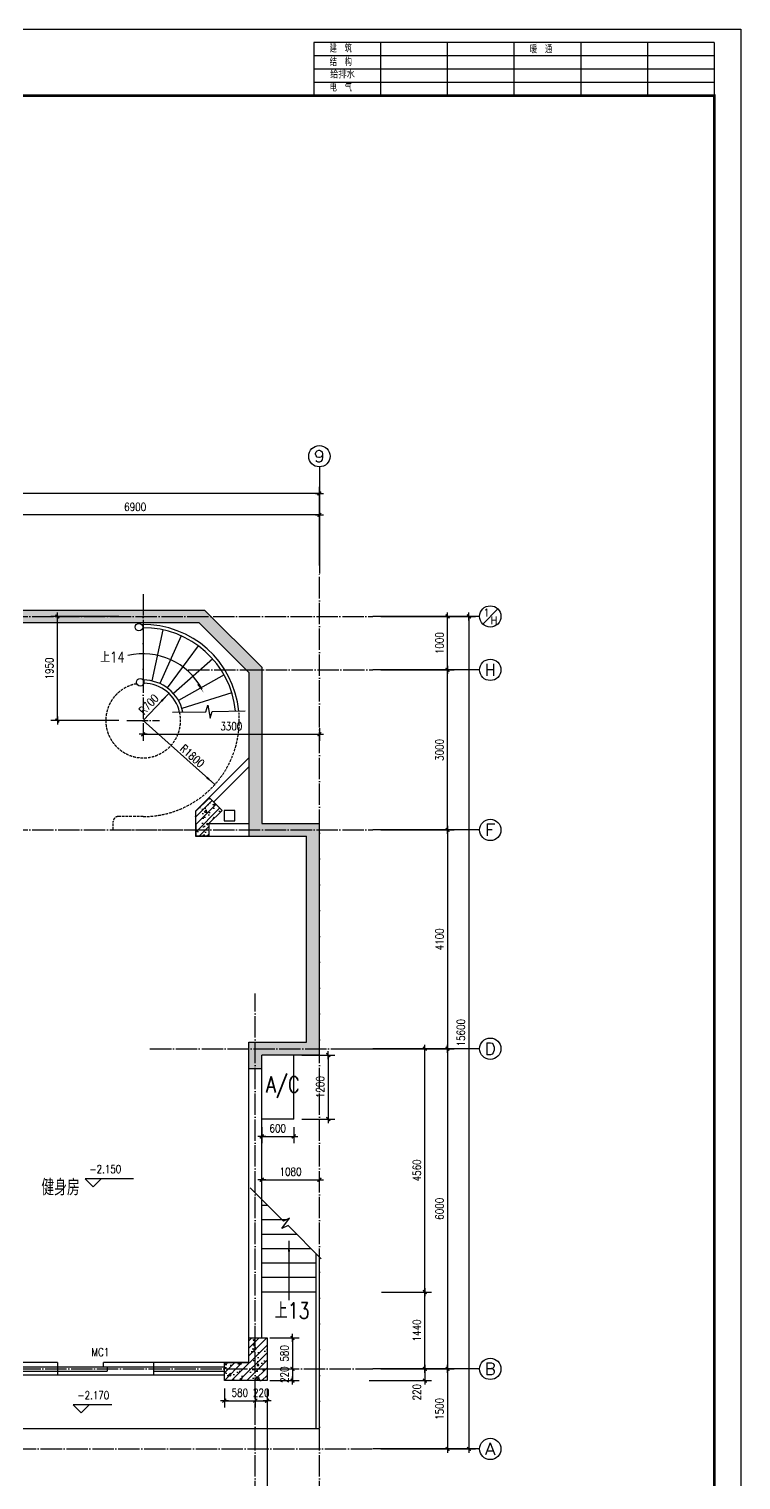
# Model space of a CAD drawing. Extents: x 12400 to 217743, y 90685 to 209848.
# Drawn here: x 28767 to 42100, y 105544 to 132735 of the extents above; entities that cross this region are included whole.
import ezdxf
from ezdxf.enums import TextEntityAlignment as Align

# ---------------------------------------------------------------- set-up
doc = ezdxf.new("R2010")
doc.units = 0
doc.header["$LTSCALE"] = 200
doc.linetypes.add('DASH', pattern=[0.35, 0.25, -0.1])
doc.linetypes.add('DOTE', pattern=[2.42, 2, -0.2, 0.02, -0.2])
doc.layers.get('0').update_dxf_attribs({"linetype": 'CONTINUOUS'})
doc.layers.get('DEFPOINTS').update_dxf_attribs({"linetype": 'CONTINUOUS'})
for name, color, linetype in [('AXIS', 3, 'CONTINUOUS'), ('AXIS_TEXT', 7, 'CONTINUOUS'), ('COLUMN', 4, 'CONTINUOUS'), ('DOTE', 1, 'DOTE'), ('GROUND', 2, 'CONTINUOUS'), ('HATCH', 8, 'CONTINUOUS'), ('LVTRY', 6, 'CONTINUOUS'), ('PUB_DIM', 3, 'CONTINUOUS'), ('PUB_TEXT', 7, 'CONTINUOUS'), ('PUB_TITLE', 143, 'CONTINUOUS'), ('STAIR', 2, 'CONTINUOUS'), ('WALL', 4, 'CONTINUOUS'), ('WINDOW', 2, 'CONTINUOUS'), ('WINDOW_TEXT', 7, 'CONTINUOUS')]:
    doc.layers.add(name, color=color, linetype=linetype)
doc.styles.add('$', font='romans.shx', dxfattribs={"width": 0.7, "bigfont": 'china.shx'})
doc.styles.add('_萙PMK', font='txt', dxfattribs={"width": 0.8, "bigfont": 'HZTXT.SHX'})
doc.styles.add('COMPLEX', font='COMPLEX')
doc.styles.add('DIM_FONT', font='SIMPLEX', dxfattribs={"width": 0.8})
doc.styles.add('HZ', font='txt', dxfattribs={"bigfont": 'hztxt'})
doc.dimstyles.new('DIMN50', dxfattribs={"dimscale": 0.5, "dimtxt": 300, "dimasz": 1, "dimexe": 250, "dimexo": 300, "dimgap": 150, "dimtad": 1, "dimdec": 0, "dimzin": 0, "dimdsep": 46, "dimtxsty": 'DIM_FONT', "dimblk": '_DIMX', "dimblk1": 'DOTSMALL', "dimblk2": 'DOTSMALL', "dimcen": 2.5, "dimclrt": 7, "dimadec": 0, "dimazin": 0, "dimtfac": 1, "dimtdec": 0, "dimtix": 1, "dimtmove": 2, "dimatfit": 3, "dimldrblk": '_DIMX', "dimfxl": 0, "dimtolj": 1, "dimtzin": 0, "dimarcsym": 0})
pattern_1 = [(45, (123738.19, -116159.34), (-70.71068, 70.71068), []), (50, (123738.2, -116159.34), (358.6301, -31.37607), [37.5, -412.5]), (355, (123738.2, -116159.34), (-69.3757, 376.0961), [30, -330]), (100.4514, (123768.08, -116161.96), (289.2547, 344.7198), [31.8701, -350.57106]), (46.1842, (123738.2, -116059.34), (533.6205, -82.7595), [56.25, -618.75]), (96.6356, (123782.66, -116066.24), (467.3314, 487.059), [47.8051, -525.8565]), (351.1842, (123738.2, -116059.34), (467.331, 487.0593), [45, -495]), (21, (123788.2, -116084.34), (298.45353, -201.30945), [37.5, -412.5]), (326, (123788.2, -116084.34), (121.6577, 362.575), [30, -330]), (71.4514, (123813.06, -116101.12), (420.1113, 161.26525), [31.8701, -350.57106]), (37.5, (123738.19, -116159.34), (6.07993, 166.44693), [0, -326, 0, -335, 0, -331.25]), (7.5, (123738.2, -116159.34), (131.53477, 197.20586), [0, -191, 0, -318.5, 0, -126.25]), (327.5, (123626.69, -116159.34), (266.91122, -11.27744), [0, -125, 0, -390, 0, -517.5]), (317.5, (123576.7, -116159.34), (291.5931, 50.0525), [0, -162.5, 0, -259, 0, -367.5])]

# ---------------------------------------------------------------- blocks, each defined once
blk = doc.blocks.new('_AXISO')
blk.add_circle((0, 0), 0.5)
at = {"layer": 'AXIS_TEXT', "style": 'COMPLEX', "width": 1.041667}
blk.add_attdef('A', text='', height=0.56, dxfattribs=at).set_placement((-0.25, -0.28), (0.25, -0.28), align=Align.FIT)
blk = doc.blocks.new('_DIMX')
blk.add_line((-150, 0), (150, 0))
at = {"const_width": 50}
blk.add_lwpolyline([(-70, -70), (70, 70)], dxfattribs=at)
blk = doc.blocks.new('*D1464')
at = {"color": 0, "linetype": 'ByBlock'}
for p, q in [((35355, 117726), (36730, 117726)), ((36605, 117725), (36605, 113626)), ((35355, 113626), (36730, 113626))]:
    blk.add_line(p, q, dxfattribs=at)
at = {"layer": 'DEFPOINTS', "color": 0, "linetype": 'ByBlock'}
for p in [(35205, 117726), (35205, 113626), (36605, 113626)]:
    blk.add_point(p, dxfattribs=at)
at = {"color": 0, "linetype": 'ByBlock', "xscale": 0.5, "yscale": 0.5, "zscale": 0.5}
for p, rotation in [((36605, 117726), 90), ((36605, 113626), 270)]:
    blk.add_blockref('_DIMX', p, dxfattribs=dict(at, rotation=rotation))
at = {"color": 7, "linetype": 'ByBlock', "insert": (36455, 115676), "char_height": 150, "attachment_point": 5, "rotation": 90, "style": 'DIM_FONT'}
blk.add_mtext('\\A1;4100', dxfattribs=at)
blk = doc.blocks.new('_DOTSMALL')
at = {"color": 0, "linetype": 'ByBlock', "const_width": 0.5}
blk.add_lwpolyline([(-0.0625, 0, 1), (0.0625, 0, 1)], format="xyb", close=True, dxfattribs=at)
blk = doc.blocks.new('*D1465')
at = {"color": 0, "linetype": 'ByBlock'}
for p, q in [((35355, 107626), (36730, 107626)), ((36605, 107625), (36605, 106126)), ((35355, 106126), (36730, 106126))]:
    blk.add_line(p, q, dxfattribs=at)
at = {"layer": 'DEFPOINTS', "color": 0, "linetype": 'ByBlock'}
for p in [(35205, 107626), (35205, 106126), (36605, 106126)]:
    blk.add_point(p, dxfattribs=at)
at = {"color": 0, "linetype": 'ByBlock', "xscale": 0.5, "yscale": 0.5, "zscale": 0.5}
for p, rotation in [((36605, 107626), 90), ((36605, 106126), 270)]:
    blk.add_blockref('_DIMX', p, dxfattribs=dict(at, rotation=rotation))
at = {"color": 7, "linetype": 'ByBlock', "insert": (36455, 106876), "char_height": 150, "attachment_point": 5, "rotation": 90, "style": 'DIM_FONT'}
blk.add_mtext('\\A1;1500', dxfattribs=at)
blk = doc.blocks.new('*D1466')
at = {"color": 0, "linetype": 'ByBlock'}
for p, q in [((35355, 121726), (37130, 121726)), ((37005, 121725), (37005, 106126)), ((35355, 106126), (37130, 106126))]:
    blk.add_line(p, q, dxfattribs=at)
at = {"layer": 'DEFPOINTS', "color": 0, "linetype": 'ByBlock'}
for p in [(35205, 121726), (35205, 106126), (37005, 106126)]:
    blk.add_point(p, dxfattribs=at)
at = {"color": 0, "linetype": 'ByBlock', "xscale": 0.5, "yscale": 0.5, "zscale": 0.5}
for p, rotation in [((37005, 121726), 90), ((37005, 106126), 270)]:
    blk.add_blockref('_DIMX', p, dxfattribs=dict(at, rotation=rotation))
at = {"color": 7, "linetype": 'ByBlock', "insert": (36855, 113926), "char_height": 150, "attachment_point": 5, "rotation": 90, "style": 'DIM_FONT'}
blk.add_mtext('\\A1;15600', dxfattribs=at)
blk = doc.blocks.new('*D1467')
at = {"color": 0, "linetype": 'ByBlock'}
for p, q in [((27305, 122680), (27305, 123755)), ((34205, 122680), (34205, 123755)), ((34204, 123630), (27305, 123630))]:
    blk.add_line(p, q, dxfattribs=at)
at = {"layer": 'DEFPOINTS', "color": 0, "linetype": 'ByBlock'}
for p in [(27305, 123630), (27305, 122530), (34205, 122530)]:
    blk.add_point(p, dxfattribs=at)
at = {"color": 0, "linetype": 'ByBlock', "xscale": 0.5, "yscale": 0.5, "zscale": 0.5, "rotation": 180}
blk.add_blockref('_DIMX', (27305, 123630), dxfattribs=at)
at = {"color": 0, "linetype": 'ByBlock', "xscale": 0.5, "yscale": 0.5, "zscale": 0.5}
blk.add_blockref('_DIMX', (34205, 123630), dxfattribs=at)
at = {"color": 7, "linetype": 'ByBlock', "insert": (30755, 123780), "char_height": 150, "attachment_point": 5, "style": 'DIM_FONT'}
blk.add_mtext('\\A1;6900', dxfattribs=at)
blk = doc.blocks.new('*D1470')
at = {"color": 0, "linetype": 'ByBlock'}
for p, q in [((20305, 122680), (20305, 124155)), ((34204, 124030), (20305, 124030)), ((34205, 122680), (34205, 124155))]:
    blk.add_line(p, q, dxfattribs=at)
at = {"layer": 'DEFPOINTS', "color": 0, "linetype": 'ByBlock'}
for p in [(20305, 124030), (20305, 122530), (34205, 122530)]:
    blk.add_point(p, dxfattribs=at)
at = {"color": 0, "linetype": 'ByBlock', "xscale": 0.5, "yscale": 0.5, "zscale": 0.5, "rotation": 180}
blk.add_blockref('_DIMX', (20305, 124030), dxfattribs=at)
at = {"color": 0, "linetype": 'ByBlock', "xscale": 0.5, "yscale": 0.5, "zscale": 0.5}
blk.add_blockref('_DIMX', (34205, 124030), dxfattribs=at)
at = {"color": 7, "linetype": 'ByBlock', "insert": (27255, 124180), "char_height": 150, "attachment_point": 5, "style": 'DIM_FONT'}
blk.add_mtext('\\A1;13900', dxfattribs=at)
blk = doc.blocks.new('*D1474')
at = {"color": 0, "linetype": 'ByBlock'}
for p, q in [((35355, 113626), (36730, 113626)), ((36605, 113625), (36605, 107626)), ((35355, 107626), (36730, 107626))]:
    blk.add_line(p, q, dxfattribs=at)
at = {"layer": 'DEFPOINTS', "color": 0, "linetype": 'ByBlock'}
for p in [(35205, 113626), (35205, 107626), (36605, 107626)]:
    blk.add_point(p, dxfattribs=at)
at = {"color": 0, "linetype": 'ByBlock', "xscale": 0.5, "yscale": 0.5, "zscale": 0.5}
for p, rotation in [((36605, 113626), 90), ((36605, 107626), 270)]:
    blk.add_blockref('_DIMX', p, dxfattribs=dict(at, rotation=rotation))
at = {"color": 7, "linetype": 'ByBlock', "insert": (36455, 110626), "char_height": 150, "attachment_point": 5, "rotation": 90, "style": 'DIM_FONT'}
blk.add_mtext('\\A1;6000', dxfattribs=at)
blk = doc.blocks.new('_ARROW')
blk.add_solid([(0, 0), (-1, 0.1), (-1, -0.1)])
blk = doc.blocks.new('_AXIST')
blk.add_line((-0.354, -0.354), (0.354, 0.354))
at = {"layer": 'AXIS_TEXT', "style": 'COMPLEX', "width": 1.041667}
for p, p2 in [((-0.343, -0.002), (-0.017, -0.002)), ((0.017, -0.362), (0.343, -0.362))]:
    blk.add_attdef('A', text='', height=0.364, dxfattribs=at).set_placement(p, p2, align=Align.FIT)
blk = doc.blocks.new('*D1484')
at = {"color": 0, "linetype": 'ByBlock'}
for p, q in [((35355, 120726), (36730, 120726)), ((36605, 117726), (36605, 120725)), ((35355, 117726), (36730, 117726))]:
    blk.add_line(p, q, dxfattribs=at)
at = {"layer": 'DEFPOINTS', "color": 0, "linetype": 'ByBlock'}
for p in [(35205, 120726), (36605, 120726), (35205, 117726)]:
    blk.add_point(p, dxfattribs=at)
at = {"color": 0, "linetype": 'ByBlock', "xscale": 0.5, "yscale": 0.5, "zscale": 0.5}
for p, rotation in [((36605, 120726), 90), ((36605, 117726), 270)]:
    blk.add_blockref('_DIMX', p, dxfattribs=dict(at, rotation=rotation))
at = {"color": 7, "linetype": 'ByBlock', "insert": (36455, 119226), "char_height": 150, "attachment_point": 5, "rotation": 90, "style": 'DIM_FONT'}
blk.add_mtext('\\A1;3000', dxfattribs=at)
blk = doc.blocks.new('*D1485')
at = {"color": 0, "linetype": 'ByBlock'}
for p, q in [((35355, 121726), (36730, 121726)), ((36605, 120726), (36605, 121725)), ((35355, 120726), (36730, 120726))]:
    blk.add_line(p, q, dxfattribs=at)
at = {"layer": 'DEFPOINTS', "color": 0, "linetype": 'ByBlock'}
for p in [(35205, 121726), (36605, 121726), (35205, 120726)]:
    blk.add_point(p, dxfattribs=at)
at = {"color": 0, "linetype": 'ByBlock', "xscale": 0.5, "yscale": 0.5, "zscale": 0.5}
for p, rotation in [((36605, 121726), 90), ((36605, 120726), 270)]:
    blk.add_blockref('_DIMX', p, dxfattribs=dict(at, rotation=rotation))
at = {"color": 7, "linetype": 'ByBlock', "insert": (36455, 121226), "char_height": 150, "attachment_point": 5, "rotation": 90, "style": 'DIM_FONT'}
blk.add_mtext('\\A1;1000', dxfattribs=at)
blk = doc.blocks.new('*D1506')
at = {"color": 0, "linetype": 'ByBlock'}
for p, q in [((33225, 107256), (33225, 104010)), ((34205, 105408), (34205, 104010)), ((33225, 104135), (34204, 104135))]:
    blk.add_line(p, q, dxfattribs=at)
at = {"layer": 'DEFPOINTS', "color": 0, "linetype": 'ByBlock'}
for p in [(33225, 107406), (34205, 105558), (34205, 104135)]:
    blk.add_point(p, dxfattribs=at)
at = {"color": 0, "linetype": 'ByBlock', "xscale": 0.5, "yscale": 0.5, "zscale": 0.5, "rotation": 180}
blk.add_blockref('_DIMX', (33225, 104135), dxfattribs=at)
at = {"color": 0, "linetype": 'ByBlock', "xscale": 0.5, "yscale": 0.5, "zscale": 0.5}
blk.add_blockref('_DIMX', (34205, 104135), dxfattribs=at)
at = {"color": 7, "linetype": 'ByBlock', "insert": (33715, 104285), "char_height": 150, "attachment_point": 5, "style": 'DIM_FONT'}
blk.add_mtext('\\A1;980', dxfattribs=at)
blk = doc.blocks.new('*D1507')
at = {"color": 0, "linetype": 'ByBlock'}
for p, q in [((35368, 109066), (36305, 109066)), ((36180, 107626), (36180, 109065)), ((35355, 107626), (36305, 107626))]:
    blk.add_line(p, q, dxfattribs=at)
at = {"layer": 'DEFPOINTS', "color": 0, "linetype": 'ByBlock'}
for p in [(35218, 109066), (36180, 109066), (35205, 107626)]:
    blk.add_point(p, dxfattribs=at)
at = {"color": 0, "linetype": 'ByBlock', "xscale": 0.5, "yscale": 0.5, "zscale": 0.5}
for p, rotation in [((36180, 109066), 90), ((36180, 107626), 270)]:
    blk.add_blockref('_DIMX', p, dxfattribs=dict(at, rotation=rotation))
at = {"color": 7, "linetype": 'ByBlock', "insert": (36030, 108346), "char_height": 150, "attachment_point": 5, "rotation": 90, "style": 'DIM_FONT'}
blk.add_mtext('\\A1;1440', dxfattribs=at)
blk = doc.blocks.new('*D1508')
at = {"color": 0, "linetype": 'ByBlock'}
for p, q in [((34666, 113626), (36305, 113626)), ((36180, 109066), (36180, 113625)), ((35368, 109066), (36305, 109066))]:
    blk.add_line(p, q, dxfattribs=at)
at = {"layer": 'DEFPOINTS', "color": 0, "linetype": 'ByBlock'}
for p in [(34516, 113626), (36180, 113626), (35218, 109066)]:
    blk.add_point(p, dxfattribs=at)
at = {"color": 0, "linetype": 'ByBlock', "xscale": 0.5, "yscale": 0.5, "zscale": 0.5}
for p, rotation in [((36180, 113626), 90), ((36180, 109066), 270)]:
    blk.add_blockref('_DIMX', p, dxfattribs=dict(at, rotation=rotation))
at = {"color": 7, "linetype": 'ByBlock', "insert": (36030, 111346), "char_height": 150, "attachment_point": 5, "rotation": 90, "style": 'DIM_FONT'}
blk.add_mtext('\\A1;4560', dxfattribs=at)
blk = doc.blocks.new('*D1691')
at = {"color": 0, "linetype": 'ByBlock'}
for p, q in [((33125, 111172), (33125, 111296)), ((34205, 111093), (34205, 111296)), ((33125, 111171), (34204, 111171))]:
    blk.add_line(p, q, dxfattribs=at)
at = {"layer": 'DEFPOINTS', "color": 0, "linetype": 'ByBlock'}
for p in [(33125, 111022), (34205, 111171), (34205, 110943)]:
    blk.add_point(p, dxfattribs=at)
at = {"color": 0, "linetype": 'ByBlock', "xscale": 0.5, "yscale": 0.5, "zscale": 0.5, "rotation": 180}
blk.add_blockref('_DIMX', (33125, 111171), dxfattribs=at)
at = {"color": 0, "linetype": 'ByBlock', "xscale": 0.5, "yscale": 0.5, "zscale": 0.5}
blk.add_blockref('_DIMX', (34205, 111171), dxfattribs=at)
at = {"color": 7, "linetype": 'ByBlock', "insert": (33665, 111321), "char_height": 150, "attachment_point": 5, "style": 'DIM_FONT'}
blk.add_mtext('\\A1;1080', dxfattribs=at)
blk = doc.blocks.new('*D1692')
at = {"color": 0, "linetype": 'ByBlock'}
for p, q in [((30905, 119568), (30905, 119393)), ((30905, 119518), (34204, 119518)), ((34205, 119633), (34205, 119393))]:
    blk.add_line(p, q, dxfattribs=at)
at = {"layer": 'DEFPOINTS', "color": 0, "linetype": 'ByBlock'}
for p in [(30905, 119718), (34205, 119783), (34205, 119518)]:
    blk.add_point(p, dxfattribs=at)
at = {"color": 0, "linetype": 'ByBlock', "xscale": 0.5, "yscale": 0.5, "zscale": 0.5, "rotation": 180}
blk.add_blockref('_DIMX', (30905, 119518), dxfattribs=at)
at = {"color": 0, "linetype": 'ByBlock', "xscale": 0.5, "yscale": 0.5, "zscale": 0.5}
blk.add_blockref('_DIMX', (34205, 119518), dxfattribs=at)
at = {"color": 7, "linetype": 'ByBlock', "insert": (32555, 119668), "char_height": 150, "attachment_point": 5, "style": 'DIM_FONT'}
blk.add_mtext('\\A1;3300', dxfattribs=at)
blk = doc.blocks.new('*D1693')
at = {"color": 0, "linetype": 'ByBlock'}
for p, q in [((30447, 121726), (29173, 121726)), ((29298, 119776), (29298, 121725)), ((30447, 119776), (29173, 119776))]:
    blk.add_line(p, q, dxfattribs=at)
at = {"layer": 'DEFPOINTS', "color": 0, "linetype": 'ByBlock'}
for p in [(29298, 121726), (30597, 121726), (30597, 119776)]:
    blk.add_point(p, dxfattribs=at)
at = {"color": 0, "linetype": 'ByBlock', "xscale": 0.5, "yscale": 0.5, "zscale": 0.5}
for p, rotation in [((29298, 121726), 90), ((29298, 119776), 270)]:
    blk.add_blockref('_DIMX', p, dxfattribs=dict(at, rotation=rotation))
at = {"color": 7, "linetype": 'ByBlock', "insert": (29148, 120751), "char_height": 150, "attachment_point": 5, "rotation": 90, "style": 'DIM_FONT'}
blk.add_mtext('\\A1;1950', dxfattribs=at)
blk = doc.blocks.new('*D1807')
at = {"color": 0, "linetype": 'ByBlock'}
for p, q in [((35355, 107626), (36305, 107626)), ((36180, 107625), (36180, 107406)), ((35140, 107406), (36305, 107406))]:
    blk.add_line(p, q, dxfattribs=at)
at = {"layer": 'DEFPOINTS', "color": 0, "linetype": 'ByBlock'}
for p in [(35205, 107626), (34990, 107406), (36180, 107406)]:
    blk.add_point(p, dxfattribs=at)
at = {"color": 0, "linetype": 'ByBlock', "xscale": 0.5, "yscale": 0.5, "zscale": 0.5}
for p, rotation in [((36180, 107626), 90), ((36180, 107406), 270)]:
    blk.add_blockref('_DIMX', p, dxfattribs=dict(at, rotation=rotation))
at = {"color": 7, "linetype": 'ByBlock', "insert": (36030, 107189), "char_height": 150, "attachment_point": 5, "rotation": 90, "style": 'DIM_FONT'}
blk.add_mtext('\\A1;220', dxfattribs=at)
blk = doc.blocks.new('*D1830')
at = {"color": 0, "linetype": 'ByBlock'}
for p, q in [((32425, 107256), (32425, 106905)), ((33005, 107256), (33005, 106905)), ((32425, 107030), (33004, 107030))]:
    blk.add_line(p, q, dxfattribs=at)
at = {"layer": 'DEFPOINTS', "color": 0, "linetype": 'ByBlock'}
for p in [(32425, 107406), (33005, 107406), (33005, 107030)]:
    blk.add_point(p, dxfattribs=at)
at = {"color": 0, "linetype": 'ByBlock', "xscale": 0.5, "yscale": 0.5, "zscale": 0.5, "rotation": 180}
blk.add_blockref('_DIMX', (32425, 107030), dxfattribs=at)
at = {"color": 0, "linetype": 'ByBlock', "xscale": 0.5, "yscale": 0.5, "zscale": 0.5}
blk.add_blockref('_DIMX', (33005, 107030), dxfattribs=at)
at = {"color": 7, "linetype": 'ByBlock', "insert": (32715, 107180), "char_height": 150, "attachment_point": 5, "style": 'DIM_FONT'}
blk.add_mtext('\\A1;580', dxfattribs=at)
blk = doc.blocks.new('*D1831')
at = {"color": 0, "linetype": 'ByBlock'}
for p, q in [((33275, 108206), (33826, 108206)), ((33701, 108205), (33701, 107626)), ((33275, 107626), (33826, 107626))]:
    blk.add_line(p, q, dxfattribs=at)
at = {"layer": 'DEFPOINTS', "color": 0, "linetype": 'ByBlock'}
for p in [(33125, 108206), (33125, 107626), (33701, 107626)]:
    blk.add_point(p, dxfattribs=at)
at = {"color": 0, "linetype": 'ByBlock', "xscale": 0.5, "yscale": 0.5, "zscale": 0.5}
for p, rotation in [((33701, 108206), 90), ((33701, 107626), 270)]:
    blk.add_blockref('_DIMX', p, dxfattribs=dict(at, rotation=rotation))
at = {"color": 7, "linetype": 'ByBlock', "insert": (33551, 107916), "char_height": 150, "attachment_point": 5, "rotation": 90, "style": 'DIM_FONT'}
blk.add_mtext('\\A1;580', dxfattribs=at)
blk = doc.blocks.new('*D1832')
at = {"color": 0, "linetype": 'ByBlock'}
for p, q in [((33005, 107256), (33005, 106905)), ((33225, 107256), (33225, 106905)), ((33004, 107030), (33004, 107030)), ((33005, 107030), (33225, 107030)), ((33225, 107030), (33226, 107030))]:
    blk.add_line(p, q, dxfattribs=at)
at = {"layer": 'DEFPOINTS', "color": 0, "linetype": 'ByBlock'}
for p in [(33005, 107406), (33225, 107406), (33225, 107030)]:
    blk.add_point(p, dxfattribs=at)
at = {"color": 0, "linetype": 'ByBlock', "xscale": 0.5, "yscale": 0.5, "zscale": 0.5}
blk.add_blockref('_DIMX', (33005, 107030), dxfattribs=at)
at = {"color": 0, "linetype": 'ByBlock', "xscale": 0.5, "yscale": 0.5, "zscale": 0.5, "rotation": 180}
blk.add_blockref('_DIMX', (33225, 107030), dxfattribs=at)
at = {"color": 7, "linetype": 'ByBlock', "insert": (33115, 107180), "char_height": 150, "attachment_point": 5, "style": 'DIM_FONT'}
blk.add_mtext('\\A1;220', dxfattribs=at)
blk = doc.blocks.new('*D1833')
at = {"color": 0, "linetype": 'ByBlock'}
for p, q in [((33275, 107626), (33826, 107626)), ((33701, 107626), (33701, 107627)), ((33701, 107626), (33701, 107406)), ((33275, 107406), (33826, 107406)), ((33701, 107405), (33701, 107405))]:
    blk.add_line(p, q, dxfattribs=at)
at = {"layer": 'DEFPOINTS', "color": 0, "linetype": 'ByBlock'}
for p in [(33125, 107626), (33125, 107406), (33701, 107406)]:
    blk.add_point(p, dxfattribs=at)
at = {"color": 0, "linetype": 'ByBlock', "xscale": 0.5, "yscale": 0.5, "zscale": 0.5}
for p, rotation in [((33701, 107626), 270), ((33701, 107406), 90)]:
    blk.add_blockref('_DIMX', p, dxfattribs=dict(at, rotation=rotation))
at = {"color": 7, "linetype": 'ByBlock', "insert": (33551, 107516), "char_height": 150, "attachment_point": 5, "rotation": 90, "style": 'DIM_FONT'}
blk.add_mtext('\\A1;220', dxfattribs=at)
blk = doc.blocks.new('*D1861')
at = {"color": 0, "linetype": 'ByBlock'}
for p, q in [((33875, 113506), (34496, 113506)), ((34371, 113505), (34371, 112306)), ((33875, 112306), (34496, 112306))]:
    blk.add_line(p, q, dxfattribs=at)
at = {"layer": 'DEFPOINTS', "color": 0, "linetype": 'ByBlock'}
for p in [(33725, 113506), (33725, 112306), (34371, 112306)]:
    blk.add_point(p, dxfattribs=at)
at = {"color": 0, "linetype": 'ByBlock', "xscale": 0.5, "yscale": 0.5, "zscale": 0.5}
for p, rotation in [((34371, 113506), 90), ((34371, 112306), 270)]:
    blk.add_blockref('_DIMX', p, dxfattribs=dict(at, rotation=rotation))
at = {"color": 7, "linetype": 'ByBlock', "insert": (34221, 112906), "char_height": 150, "attachment_point": 5, "rotation": 90, "style": 'DIM_FONT'}
blk.add_mtext('\\A1;1200', dxfattribs=at)
blk = doc.blocks.new('*D1862')
at = {"color": 0, "linetype": 'ByBlock'}
for p, q in [((33125, 112156), (33125, 111858)), ((33725, 112156), (33725, 111858)), ((33125, 111983), (33724, 111983))]:
    blk.add_line(p, q, dxfattribs=at)
at = {"layer": 'DEFPOINTS', "color": 0, "linetype": 'ByBlock'}
for p in [(33125, 112306), (33725, 112306), (33725, 111983)]:
    blk.add_point(p, dxfattribs=at)
at = {"color": 0, "linetype": 'ByBlock', "xscale": 0.5, "yscale": 0.5, "zscale": 0.5, "rotation": 180}
blk.add_blockref('_DIMX', (33125, 111983), dxfattribs=at)
at = {"color": 0, "linetype": 'ByBlock', "xscale": 0.5, "yscale": 0.5, "zscale": 0.5}
blk.add_blockref('_DIMX', (33725, 111983), dxfattribs=at)
at = {"color": 7, "linetype": 'ByBlock', "insert": (33425, 112133), "char_height": 150, "attachment_point": 5, "style": 'DIM_FONT'}
blk.add_mtext('\\A1;600', dxfattribs=at)
blk = doc.blocks.new('A$C6EC14EA0')
at = {"layer": 'HATCH'}
h = blk.add_hatch(dxfattribs=at)
h.set_pattern_fill('AN31C', color=256, scale=500, style=0)
h.set_pattern_definition(pattern_1)
h.paths.add_polyline_path([(9500, 10380), (9751, 10380), (9751, 10620), (9993, 10862), (9753, 11102), (9500, 10850)])
h = blk.add_hatch(dxfattribs=at)
h.set_pattern_fill('AN31C', color=256, scale=500, style=0)
h.set_pattern_definition([(45, (31670.85, -54777.69), (-70.71068, 70.71068), []), (50, (31670.85, -54777.7), (358.6301, -31.3761), [37.5, -412.5]), (355, (31670.85, -54777.7), (-69.3757, 376.096), [30, -330]), (100.4514, (31700.73, -54780.3), (289.2547, 344.7198), [31.87, -350.571]), (46.1842, (31670.85, -54677.7), (533.6205, -82.7595), [56.25, -618.75]), (96.6356, (31715.3, -54684.6), (467.3314, 487.059), [47.805, -525.8565]), (351.1842, (31670.85, -54677.7), (467.331, 487.0593), [45, -495]), (21, (31720.85, -54702.7), (298.4535, -201.3094), [37.5, -412.5]), (326, (31720.85, -54702.7), (121.6577, 362.575), [30, -330]), (71.4514, (31745.72, -54719.46), (420.1113, 161.2652), [31.87, -350.571]), (37.5, (31670.85, -54777.69), (6.07993, 166.44693), [0, -326, 0, -335, 0, -331.25]), (7.5, (31670.85, -54777.69), (131.53477, 197.20586), [0, -191, 0, -318.5, 0, -126.25]), (327.5, (31559.35, -54777.69), (266.91122, -11.27744), [0, -125, 0, -390, 0, -517.5]), (317.5, (31509.35, -54777.69), (291.5931, 50.0525), [0, -162.5, 0, -259, 0, -367.5])])
h.paths.add_polyline_path([(1040, 5080), (1040, 5320), (240, 5320), (240, 5880), (0, 5880), (0, 5080)])
h = blk.add_hatch(dxfattribs=at)
h.set_pattern_fill('AN31C', color=256, scale=500, style=0)
h.set_pattern_definition(pattern_1)
h.paths.add_polyline_path([(4770, 4820), (4770, 5320), (5070, 5320), (5070, 4820)])
h = blk.add_hatch(dxfattribs=at)
h.set_pattern_fill('AN31C', color=256, scale=500, style=0)
h.set_pattern_definition(pattern_1)
h.paths.add_polyline_path([(120, 1720), (120, 1480), (800, 1480), (800, 760), (1100, 760), (1100, 1720)])
h = blk.add_hatch(dxfattribs=at)
h.set_pattern_fill('AN31C', color=256, scale=500, style=0)
h.set_pattern_definition(pattern_1)
h.paths.add_polyline_path([(5040, 520), (5040, 870), (4740, 870), (4740, 0), (5040, 0), (5040, 280), (5600, 280), (5600, 520)])
h = blk.add_hatch(dxfattribs=at)
h.set_pattern_fill('AN31C', color=256, scale=500, style=0)
h.set_pattern_definition([(45, (-504.7, -54777.69), (-70.71068, 70.71068), []), (50, (-504.7, -54777.7), (358.6301, -31.376), [37.5, -412.5]), (355, (-504.7, -54777.7), (-69.3757, 376.096), [30, -330]), (100.4514, (-474.82, -54780.3), (289.2547, 344.7198), [31.87, -350.571]), (46.1842, (-504.7, -54677.7), (533.6205, -82.7595), [56.25, -618.75]), (96.6356, (-460.24, -54684.6), (467.3314, 487.059), [47.805, -525.8565]), (351.1842, (-504.7, -54677.7), (467.331, 487.0593), [45, -495]), (21, (-454.7, -54702.7), (298.4535, -201.3094), [37.5, -412.5]), (326, (-454.7, -54702.7), (121.6577, 362.575), [30, -330]), (71.4514, (-429.83, -54719.46), (420.1113, 161.2652), [31.87, -350.571]), (37.5, (-504.7, -54777.69), (6.07993, 166.44693), [0, -326, 0, -335, 0, -331.25]), (7.5, (-504.7, -54777.69), (131.53477, 197.20586), [0, -191, 0, -318.5, 0, -126.25]), (327.5, (-616.2, -54777.69), (266.91122, -11.27744), [0, -125, 0, -390, 0, -517.5]), (317.5, (-666.2, -54777.69), (291.5931, 50.0525), [0, -162.5, 0, -259, 0, -367.5])])
h.paths.add_polyline_path([(10840, 980), (10500, 980), (10500, 520), (10040, 520), (10040, 180), (10840, 180)])
at = {"layer": 'COLUMN'}
for p, q in [((9760, 11102), (9507, 10850)), ((9760, 11102), (9507, 10850)), ((9507, 10850), (9760, 11102)), ((9760, 11102), (10000, 10862)), ((9760, 11102), (10000, 10862)), ((9507, 10620), (9507, 10850)), ((9507, 10620), (9507, 10380)), ((9507, 10380), (9507, 10620)), ((9507, 10380), (9507, 10620)), ((10000, 10862), (9747, 10620)), ((9747, 10620), (9747, 10380)), ((9747, 10620), (9747, 10380)), ((9747, 10380), (9507, 10380)), ((9747, 10380), (9507, 10380)), ((0, 5080), (0, 5880)), ((0, 5880), (240, 5880)), ((240, 5880), (240, 5320)), ((240, 5320), (1040, 5320)), ((1040, 5320), (1040, 5080)), ((4770, 5320), (5070, 5320)), ((4770, 4820), (4770, 5320)), ((5070, 5320), (5070, 4820)), ((1040, 5080), (0, 5080)), ((5070, 4820), (4770, 4820)), ((120, 1720), (1100, 1720)), ((120, 1720), (120, 1480)), ((1100, 1720), (1100, 760)), ((120, 1480), (800, 1480)), ((800, 1480), (800, 760)), ((5040, 870), (4740, 870)), ((4740, 870), (4740, 0)), ((5040, 520), (5040, 870)), ((10500, 980), (10840, 980)), ((10500, 520), (10500, 980)), ((10840, 980), (10840, 180)), ((800, 760), (1100, 760)), ((5600, 520), (5040, 520)), ((5040, 0), (5040, 280)), ((5040, 280), (5600, 280)), ((5600, 280), (5600, 520)), ((10040, 180), (10040, 520)), ((10040, 520), (10500, 520)), ((10840, 180), (10040, 180)), ((4740, 0), (5040, 0))]:
    blk.add_line(p, q, dxfattribs=at)

msp = doc.modelspace()

# ---------------------------------------------------------------- hatches: boundary and pattern name
at = {"layer": 'HATCH'}
h = msp.add_hatch(dxfattribs=at)
h.set_pattern_fill('AN31C', color=256, scale=500, style=0)
h.set_pattern_definition([(45, (54055.56, 52448.3), (-70.71068, 70.71068), []), (50, (54055.56, 52448.3), (358.6301, -31.3761), [37.5, -412.5]), (355, (54055.56, 52448.3), (-69.3757, 376.096), [30, -330]), (100.4514, (54085.44, 52445.68), (289.2547, 344.7198), [31.8701, -350.571]), (46.1842, (54055.56, 52548.3), (533.6205, -82.7595), [56.25, -618.75]), (96.6356, (54100.03, 52541.4), (467.3314, 487.059), [47.805, -525.8565]), (351.1842, (54055.56, 52548.3), (467.331, 487.0593), [45, -495]), (21, (54105.56, 52523.3), (298.4535, -201.3094), [37.5, -412.5]), (326, (54105.56, 52523.3), (121.6577, 362.575), [30, -330]), (71.4514, (54130.43, 52506.52), (420.1113, 161.2652), [31.8701, -350.571]), (37.5, (54055.56, 52448.3), (6.07993, 166.44693), [0, -326, 0, -335, 0, -331.25]), (7.5, (54055.56, 52448.3), (131.53477, 197.20586), [0, -191, 0, -318.5, 0, -126.25]), (327.5, (53944.06, 52448.3), (266.91122, -11.27744), [0, -125, 0, -390, 0, -517.5]), (317.5, (53894.06, 52448.3), (291.5931, 50.0525), [0, -162.5, 0, -259, 0, -367.5])])
h.paths.add_polyline_path([(32054.415, 121845.985), (30424.71, 121845.985), (27184.71, 121845.985), (27184.71, 116445.985), (22384.71, 116445.985), (22384.71, 115605.985), (22624.71, 115605.985), (22624.71, 116205.985), (23224.71, 116205.985), (27424.71, 116205.985), (27424.71, 121605.985), (30184.71, 121605.985), (31955.004, 121605.985), (32884.71, 120676.279), (32884.71, 117605.985), (33964.71, 117605.985), (33964.71, 113745.985), (32884.71, 113745.985), (32884.71, 113245.985), (33124.71, 113245.985), (33124.71, 113505.985), (34204.71, 113505.985), (34204.71, 117845.985), (33124.71, 117845.985), (33124.71, 120775.69)])

# ---------------------------------------------------------------- linework, layer by layer
at = {"linetype": 'DASH'}
for p, q in [((30344.71, 117725.985), (30344.71, 117885.985)), ((30904.71, 117975.985), (30434.71, 117975.985)), ((30344.71, 117725.985), (31884.71, 117725.985))]:
    msp.add_line(p, q, dxfattribs=at)
for q in [(33724.71, 113505.985), (33124.71, 112305.985)]:
    msp.add_line((33724.71, 112305.985), q)
for centre, radius, start, end in [((30904.71, 119775.985), 700, 99.8178186, 12.986122), ((30904.71, 119775.985), 1800, 270, 4.6323902), ((30434.71, 117885.985), 90, 90, 180)]:
    msp.add_arc(centre, radius, start, end, dxfattribs=at)
at = {"layer": 'AXIS'}
for p, q in [((34204.71, 124530.042), (34204.71, 122530.042)), ((37204.71, 121725.985), (35204.71, 121725.985)), ((37204.71, 120725.985), (35204.71, 120725.985)), ((37204.71, 117725.985), (35204.71, 117725.985)), ((37204.71, 113625.985), (35204.71, 113625.985)), ((37204.71, 107625.985), (35204.71, 107625.985)), ((37204.71, 106125.985), (35204.71, 106125.985))]:
    msp.add_line(p, q, dxfattribs=at)
at = {"layer": 'DOTE'}
for p, q in [((34204.71, 105125.985), (34204.71, 122530.042)), ((30904.71, 122144.406), (30904.71, 119543.077)), ((19630.714, 121725.985), (35204.71, 121725.985)), ((31747.709, 120725.985), (35204.71, 120725.985)), ((30596.822, 119775.985), (31212.597, 119775.985)), ((19630.714, 117725.985), (35204.71, 117725.985)), ((33004.71, 105125.985), (33004.71, 114660.558)), ((31032.332, 113625.985), (35204.71, 113625.985)), ((22295.429, 107625.985), (35204.71, 107625.985)), ((19304.71, 106125.985), (35204.71, 106125.985))]:
    msp.add_line(p, q, dxfattribs=at)
at = {"layer": 'GROUND'}
for p, q in [((33241.607, 110685.985), (33124.71, 110685.985)), ((33619.84, 110415.985), (33124.71, 110415.985)), ((33781.607, 110145.985), (33124.71, 110145.985)), ((34051.607, 109875.985), (33124.71, 109875.985)), ((34144.71, 109605.985), (33124.71, 109605.985)), ((34144.71, 106505.985), (34144.71, 109782.882)), ((34204.71, 106505.985), (34204.71, 109722.882)), ((34144.71, 109335.985), (33124.71, 109335.985)), ((34144.71, 109065.985), (33124.71, 109065.985)), ((26734.415, 106505.985), (34204.71, 106505.985))]:
    msp.add_line(p, q, dxfattribs=at)
at = {"layer": 'LVTRY'}
msp.add_lwpolyline([(32421.341, 117893.31), (32619.351, 117893.31), (32619.351, 118091.211), (32421.341, 118091.211)], close=True, dxfattribs=at)
at = {"layer": 'PUB_DIM'}
for p, q in [((31385.008, 120285.214), (30904.71, 119775.985)), ((32245.956, 118575.543), (30904.71, 119775.985)), ((29970.233, 111039.41), (29820.233, 111189.41)), ((30725.948, 111189.41), (29820.233, 111189.41)), ((30120.233, 111189.41), (29970.233, 111039.41)), ((29745.7, 106801.606), (29595.7, 106951.606)), ((30318.339, 106951.606), (29595.7, 106951.606)), ((29895.7, 106951.606), (29745.7, 106801.606))]:
    msp.add_line(p, q, dxfattribs=at)
msp.add_lwpolyline([(33634.71, 110023.218), (33634.71, 108916.117)], dxfattribs=at)
msp.add_arc((30904.71, 119775.985), 1250, 28.1578947, 103.1417379, dxfattribs=at)
at = {"layer": 'PUB_TITLE'}
for p, q in [((41599.949, 132485.262), (34099.949, 132485.262)), ((34099.949, 132485.262), (34099.949, 131485.262)), ((35349.949, 132485.262), (35349.949, 131485.262)), ((36599.949, 132485.262), (36599.949, 131485.262)), ((37849.949, 131485.262), (37849.949, 132485.262)), ((39099.949, 132485.262), (39099.949, 131485.262)), ((40349.949, 132485.262), (40349.949, 131485.262)), ((41599.949, 132485.262), (41599.949, 131485.262)), ((41599.949, 132235.262), (34099.949, 132235.262)), ((41599.949, 131985.262), (34099.949, 131985.262)), ((41599.949, 131735.262), (34099.949, 131735.262)), ((41599.949, 131485.262), (34099.949, 131485.262))]:
    msp.add_line(p, q, dxfattribs=at)
msp.add_lwpolyline([(12399.949, 90685.262), (12399.949, 132735.262), (42099.949, 132735.262), (42099.949, 90685.262)], close=True, dxfattribs=at)
at = {"layer": 'PUB_TITLE', "const_width": 50}
msp.add_lwpolyline([(12899.949, 91185.262), (41599.949, 91185.262), (41599.949, 131485.262), (12899.949, 131485.262)], close=True, dxfattribs=at)
at = {"layer": 'STAIR'}
for p, q in [((30905.189, 121515.985), (30904.919, 120535.985)), ((31270.071, 121477.193), (31064.293, 120519.041)), ((31618.705, 121362.746), (31216.57, 120469.053)), ((31935.585, 121177.732), (31354.977, 120388.242)), ((32206.621, 120930.379), (31473.361, 120280.203)), ((32419.758, 120631.688), (31566.455, 120149.74)), ((32565.518, 120294.943), (31630.12, 120002.656)), ((31452.437, 119930.94), (32075.157, 119941.809)), ((32075.157, 119941.809), (32113.057, 120062.489)), ((32113.057, 120062.489), (32157.239, 119823.224)), ((32157.239, 119823.224), (32195.139, 119943.904)), ((32195.139, 119943.904), (32817.859, 119954.773)), ((32176.991, 119886.117), (32146.119, 119883.445)), ((33532.316, 110395.275), (32909.421, 111018.171)), ((33504.032, 110253.854), (33645.454, 110451.844)), ((33645.454, 110451.844), (33532.316, 110395.275)), ((33617.169, 110310.422), (33504.032, 110253.854)), ((34240.065, 109687.527), (33617.169, 110310.422))]:
    msp.add_line(p, q, dxfattribs=at)
for centre in [(30825.728, 121526.647), (30850.064, 120492.415)]:
    msp.add_circle(centre, 70, dxfattribs=at)
for radius, start, end in [(1800, 5.6323902, 90.9261087), (1740, 5.7924951, 90.3228102), (760, 12.0274571, 89.9893125), (700, 12.6684048, 88.9057664)]:
    msp.add_arc((30904.71, 119775.985), radius, start, end, dxfattribs=at)
at = {"layer": 'WALL'}
for p, q in [((27184.71, 121845.985), (32054.415, 121845.985)), ((32054.415, 121845.985), (33124.71, 120775.69)), ((31955.004, 121605.985), (27424.71, 121605.985)), ((31955.004, 121605.985), (32884.71, 120676.279)), ((33124.71, 120775.69), (33124.71, 117845.985)), ((32884.71, 120676.279), (32884.71, 117605.985)), ((31884.71, 118075.69), (32884.71, 119075.69)), ((32222.075, 118243.35), (32884.71, 118905.985)), ((31884.71, 118075.69), (31884.71, 117605.985)), ((32135.837, 117845.985), (32884.71, 117845.985)), ((33124.71, 117845.985), (34204.71, 117845.985)), ((34204.71, 113505.985), (34204.71, 117845.985)), ((31884.71, 117605.985), (33964.71, 117605.985)), ((33964.71, 113745.985), (33964.71, 117605.985)), ((32884.71, 113745.985), (33964.71, 113745.985)), ((32884.71, 107745.985), (32884.71, 113745.985)), ((34204.71, 113505.985), (33124.71, 113505.985)), ((33124.71, 108205.985), (33124.71, 113505.985)), ((33124.71, 113245.985), (32884.71, 113245.985)), ((32884.71, 107745.985), (32424.71, 107745.985)), ((32424.71, 107505.985), (32424.71, 107745.985))]:
    msp.add_line(p, q, dxfattribs=at)
at = {"layer": 'WINDOW'}
for p, q in [((29298.858, 107745.985), (27984.71, 107745.985)), ((29298.858, 107745.985), (29298.858, 107505.985)), ((30158.799, 107665.985), (30158.799, 107745.985)), ((32424.71, 107745.985), (30158.799, 107745.985)), ((31098.858, 107745.985), (31098.858, 107505.985)), ((27984.71, 107665.985), (32424.71, 107665.985)), ((27984.71, 107585.985), (30231.14, 107585.985)), ((32424.71, 107505.985), (27984.71, 107505.985)), ((30231.14, 107665.985), (30231.14, 107585.985)), ((31098.858, 107585.985), (32424.71, 107585.985))]:
    msp.add_line(p, q, dxfattribs=at)

# ---------------------------------------------------------------- block references
at = {"layer": 'AXIS'}
ref = msp.add_blockref('_AXISO', (34204.71, 124730.042), dxfattribs=dict(at, xscale=400, yscale=400, zscale=400))
ref.add_attrib('A', '9', dxfattribs={"layer": 'AXIS_TEXT', "height": 224, "style": 'COMPLEX', "width": 1.339286}).set_placement((34104.71, 124618.042), (34304.71, 124618.042), align=Align.FIT)
at = {"layer": 'AXIS', "xscale": 400, "yscale": 400, "zscale": 400}
msp.add_blockref('_AXISO', (37404.71, 121725.985), dxfattribs=at)
at = {"layer": 'AXIS'}
ref = msp.add_blockref('_AXIST', (37404.71, 121725.985), dxfattribs=dict(at, xscale=400, yscale=400, zscale=400))
ref.add_attrib('A', '1', dxfattribs={"layer": 'AXIS_TEXT', "height": 145.6, "style": 'COMPLEX', "width": 2.083333}).set_placement((37267.71, 121725.185), (37397.71, 121725.185), align=Align.FIT)
ref.add_attrib('A', 'H', dxfattribs={"layer": 'AXIS_TEXT', "height": 145.6, "style": 'COMPLEX', "width": 0.9375}).set_placement((37411.71, 121581.185), (37541.71, 121581.185), align=Align.FIT)
ref = msp.add_blockref('_AXISO', (37404.71, 120725.985), dxfattribs=dict(at, xscale=400, yscale=400, zscale=400))
ref.add_attrib('A', 'H', dxfattribs={"layer": 'AXIS_TEXT', "height": 224, "style": 'COMPLEX', "width": 0.9375}).set_placement((37304.71, 120613.985), (37504.71, 120613.985), align=Align.FIT)
ref = msp.add_blockref('_AXISO', (37404.71, 117725.985), dxfattribs=dict(at, xscale=400, yscale=400, zscale=400))
ref.add_attrib('A', 'F', dxfattribs={"layer": 'AXIS_TEXT', "height": 224, "style": 'COMPLEX', "width": 1.171875}).set_placement((37304.71, 117613.985), (37504.71, 117613.985), align=Align.FIT)
ref = msp.add_blockref('_AXISO', (37404.71, 113625.985), dxfattribs=dict(at, xscale=400, yscale=400, zscale=400))
ref.add_attrib('A', 'D', dxfattribs={"layer": 'AXIS_TEXT', "height": 224, "style": 'COMPLEX', "width": 1.102941}).set_placement((37304.71, 113513.985), (37504.71, 113513.985), align=Align.FIT)
ref = msp.add_blockref('_AXISO', (37404.71, 107625.985), dxfattribs=dict(at, xscale=400, yscale=400, zscale=400))
ref.add_attrib('A', 'B', dxfattribs={"layer": 'AXIS_TEXT', "height": 224, "style": 'COMPLEX', "width": 1.102941}).set_placement((37304.71, 107513.985), (37504.71, 107513.985), align=Align.FIT)
at = {"layer": 'AXIS', "xscale": 400, "yscale": 400, "zscale": 400}
msp.add_blockref('_AXISO', (37404.71, 106125.985), dxfattribs=at).add_auto_attribs({'A': 'A'})
at = {"layer": 'HATCH'}
msp.add_blockref('A$C6EC14EA0', (22384.71, 107225.985), dxfattribs=at)
at = {"layer": 'PUB_DIM', "xscale": 200, "yscale": 200, "zscale": 200}
for p, rotation in [((32043, 120292.507), 303.8343143965846), ((31385.008, 120285.214), 46.674706521), ((32245.956, 118575.543), 318.170843807), ((33634.71, 110023.218), 90)]:
    msp.add_blockref('_ARROW', p, dxfattribs=dict(at, rotation=rotation))

# ---------------------------------------------------------------- texts
at = {"layer": 'PUB_DIM', "style": 'DIM_FONT', "width": 0.8}
for s, rotation, p in [('R700', 46.6747065, (30920, 119876.949)), ('R1800', 318.1708438, (31581.454, 119230.677))]:
    msp.add_text(s, height=150, rotation=rotation, dxfattribs=at).set_placement(p)
for s, p in [('-2.150', (30494.948, 111294.41)), ('-2.170', (30270.415, 107056.606))]:
    msp.add_text(s, height=150, dxfattribs=at).set_placement(p, align=Align.RIGHT)
at = {"layer": 'PUB_TEXT', "color": 7, "style": 'HZ', "width": 0.8}
msp.add_text('上14', height=200, dxfattribs=at).set_placement((30100.338, 120864.655))
at = {"layer": 'PUB_TEXT', "style": '_萙PMK', "width": 0.8}
for s, p in [('A/C', (33206.235, 112804.452)), ('健身房', (28997.263, 110876.985)), ('上13', (33370.656, 108567.803))]:
    msp.add_text(s, height=300, dxfattribs=at).set_placement(p)
at = {"layer": 'PUB_TITLE', "style": '$'}
for s, width, p in [('建  筑', 0.75, (34397.233, 132297.546)), ('暖  通', 0.75, (38147.933, 132281.84)), ('结  构', 0.75, (34397.233, 132041.485)), ('给排水', 0.85, (34405.15, 131811.675)), ('电  气', 0.75, (34397.233, 131564.488))]:
    msp.add_text(s, height=140, dxfattribs=dict(at, width=width)).set_placement(p)
at = {"layer": 'WINDOW_TEXT', "style": 'DIM_FONT', "width": 0.8}
msp.add_text('MC1', height=150, dxfattribs=at).set_placement((30270.415, 107865.414), align=Align.RIGHT)

# ---------------------------------------------------------------- dimensions: what is measured, and where the dimension line sits
at = {"layer": 'AXIS'}
for p1, p2, distance, picture, middle in [((34204.71, 122530.042), (20304.71, 122530.042), -1500, '*D1470', (27254.71, 124180.042)), ((35204.71, 121725.985), (35204.71, 106125.985), 1800, '*D1466', (36854.71, 113925.985))]:
    dim = msp.add_aligned_dim(p1=p1, p2=p2, distance=distance, dimstyle='DIMN50', dxfattribs=at)
    dim.commit()
    dim.dimension.update_dxf_attribs({"geometry": picture, "text_midpoint": middle})
for base, p1, p2, picture, middle in [((27304.71, 123630.042), (34204.71, 122530.042), (27304.71, 122530.042), '*D1467', (30754.71, 123780.042)), ((34204.71, 104134.656), (33224.71, 107405.985), (34204.71, 105558.11), '*D1506', (33714.71, 104284.656))]:
    dim = msp.add_linear_dim(base=base, p1=p1, p2=p2, dimstyle='DIMN50', dxfattribs=at)
    dim.commit()
    dim.dimension.update_dxf_attribs({"geometry": picture, "text_midpoint": middle})
for base, p1, p2, picture, middle in [((36604.71, 121725.985), (35204.71, 120725.985), (35204.71, 121725.985), '*D1485', (36454.71, 121225.985)), ((36604.71, 120725.985), (35204.71, 117725.985), (35204.71, 120725.985), '*D1484', (36454.71, 119225.985)), ((36604.71, 113625.985), (35204.71, 117725.985), (35204.71, 113625.985), '*D1464', (36454.71, 115675.985)), ((36180.232, 113625.985), (35218.493, 109065.985), (34516.476, 113625.985), '*D1508', (36030.232, 111345.985)), ((36604.71, 107625.985), (35204.71, 113625.985), (35204.71, 107625.985), '*D1474', (36454.71, 110625.985)), ((36180.232, 109065.985), (35204.71, 107625.985), (35218.493, 109065.985), '*D1507', (36030.232, 108345.985)), ((36604.71, 106125.985), (35204.71, 107625.985), (35204.71, 106125.985), '*D1465', (36454.71, 106875.985))]:
    dim = msp.add_linear_dim(base=base, p1=p1, p2=p2, angle=90, dimstyle='DIMN50', dxfattribs=at)
    dim.commit()
    dim.dimension.update_dxf_attribs({"geometry": picture, "text_midpoint": middle})
dim = msp.add_linear_dim(base=(36180.232, 107405.985), p1=(35204.71, 107625.985), p2=(34989.761, 107405.985), angle=90, dimstyle='DIMN50', dxfattribs=at)
dim.commit()
dim.dimension.update_dxf_attribs({"geometry": '*D1807', "text_midpoint": (36030.232, 107189.463), "dimtype": 160})
at = {"layer": 'PUB_DIM'}
for base, p1, p2, picture, middle in [((29298.095, 121725.985), (30596.822, 119775.985), (30596.822, 121725.985), '*D1693', (29148.095, 120750.985)), ((34371.219, 112305.985), (33724.71, 113505.985), (33724.71, 112305.985), '*D1861', (34221.219, 112905.985)), ((33701.076, 107625.985), (33124.71, 108205.985), (33124.71, 107625.985), '*D1831', (33551.076, 107915.985)), ((33701.076, 107405.985), (33124.71, 107625.985), (33124.71, 107405.985), '*D1833', (33551.076, 107515.985))]:
    dim = msp.add_linear_dim(base=base, p1=p1, p2=p2, angle=90, dimstyle='DIMN50', dxfattribs=at)
    dim.commit()
    dim.dimension.update_dxf_attribs({"geometry": picture, "text_midpoint": middle})
for base, p1, p2, picture, middle in [((34204.71, 119518.067), (30904.71, 119717.612), (34204.71, 119783.381), '*D1692', (32554.71, 119668.067)), ((33724.71, 111982.743), (33124.71, 112305.985), (33724.71, 112305.985), '*D1862', (33424.71, 112132.743)), ((34204.71, 111171.396), (33124.71, 111022.329), (34204.71, 110942.827), '*D1691', (33664.71, 111321.396)), ((33004.71, 107030.469), (32424.71, 107405.985), (33004.71, 107405.985), '*D1830', (32714.71, 107180.469)), ((33224.71, 107030.469), (33004.71, 107405.985), (33224.71, 107405.985), '*D1832', (33114.71, 107180.469))]:
    dim = msp.add_linear_dim(base=base, p1=p1, p2=p2, dimstyle='DIMN50', dxfattribs=at)
    dim.commit()
    dim.dimension.update_dxf_attribs({"geometry": picture, "text_midpoint": middle})

doc.saveas('drawing.dxf')
